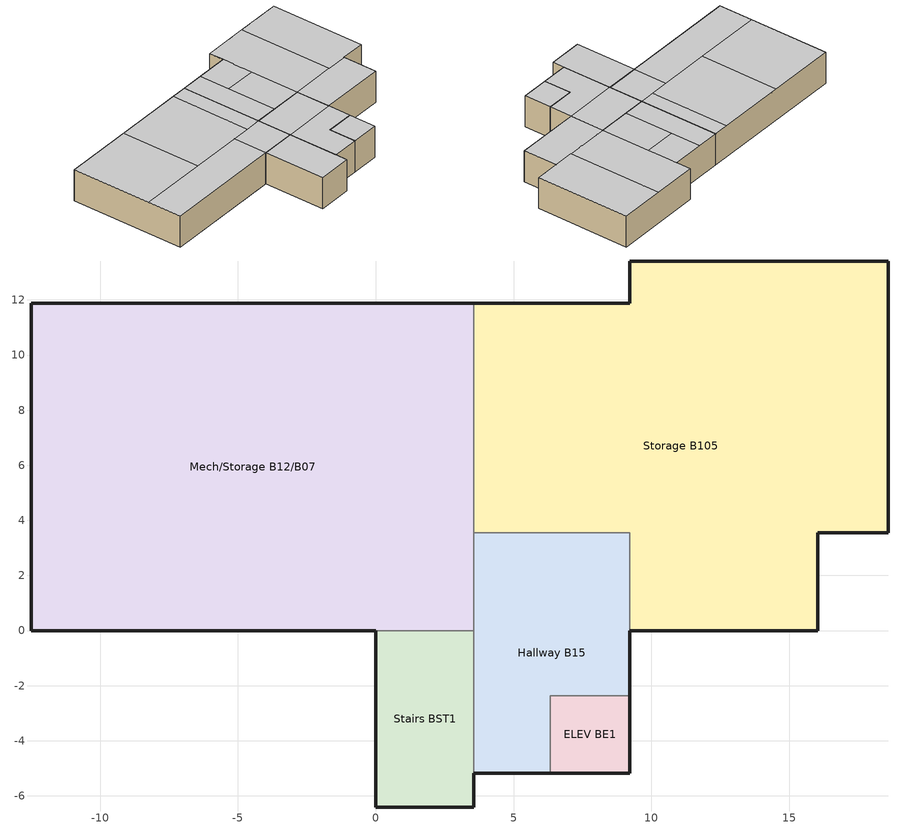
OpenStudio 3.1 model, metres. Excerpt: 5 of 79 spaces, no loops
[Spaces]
Stairs BST1
 floor ground: 3.56,0 3.56,-6.4 0,-6.4 0,0 z0
 wall outside: 0,0 0,-6.4 3.56,-6.4 3.56,-5.18 z0:3.35
 wall to Hallway B15: 3.56,-5.18 3.56,0 z0:3.35
 wall to Mech/Storage B12/B07: 3.56,0 0,0 z0:3.35
 ceiling to Stair 101: 3.56,-6.4 3.56,0 0,0 0,-6.4 z3.35
Hallway B15
 floor ground: 9.22,3.56 9.22,-2.36 6.32,-2.36 6.32,-5.18 3.56,-5.18 3.56,3.56 z0
 wall outside: 3.56,-5.18 6.32,-5.18 / 9.22,-2.36 9.22,0 z0:3.35
 wall to Mech/Storage B12/B07: 3.56,3.56 3.56,0 z0:3.35
 wall to Storage B105: 9.22,0 9.22,3.56 3.56,3.56 z0:3.35
 wall to ELEV BE1: 6.32,-5.18 6.32,-2.36 9.22,-2.36 z0:3.35
 ceiling to Open Lobby Donor Wall: 9.22,0 9.22,3.56 3.56,3.56 3.56,0 z3.35
 ceiling to Catering Kitchen 114: 6.32,-5.18 6.32,-2.36 9.22,-2.36 9.22,0 3.56,0 3.56,-5.18 z3.35
ELEV BE1
 floor ground: 9.22,-2.36 9.22,-5.18 6.32,-5.18 6.32,-2.36 z0
 wall outside: 6.32,-5.18 9.22,-5.18 9.22,-2.36 z0:3.35
 ceiling to Elev 1: 9.22,-5.18 9.22,-2.36 6.32,-2.36 6.32,-5.18 z3.35
Mech/Storage B12/B07
 floor ground: 3.56,11.89 3.56,0 -12.5,0 -12.5,11.89 z0
 wall outside: 3.56,11.89 -12.5,11.89 -12.5,0 0,0 z0:3.35
 wall to Storage B105: 3.56,3.56 3.56,11.89 z0:3.35
 ceiling to Large Conference 110: 1.93,3.56 1.93,11.89 -5.28,11.89 -5.28,3.56 z3.35
 ceiling to Large Conference 112: -5.28,3.56 -5.28,11.89 -12.5,11.89 -12.5,3.56 z3.35
 ceiling to Lobby 107: 0,0 0,3.56 -12.5,3.56 -12.5,0 z3.35
 ceiling to Open Lobby Donor Wall: 3.56,0 3.56,3.56 0,3.56 0,0 z3.35
 ceiling to Heritage Lounge 108: 3.56,3.56 3.56,11.89 1.93,11.89 1.93,3.56 z3.35
Storage B105
 floor ground: 18.59,13.41 18.59,3.56 16.04,3.56 16.04,0 9.22,0 9.22,3.56 3.56,3.56 3.56,11.89 9.22,11.89 9.22,13.41 z0
 wall outside: 9.22,0 16.04,0 16.04,3.56 18.59,3.56 18.59,13.41 9.22,13.41 9.22,11.89 3.56,11.89 z0:3.35
 ceiling to Lobby 100: 9.22,3.56 9.22,8.69 5.89,8.69 5.89,3.56 z3.35
 ceiling to Tour Presentation 105: 18.59,3.56 18.59,13.41 13.92,13.41 13.92,3.56 z3.35
 ceiling to Reception 106: 16.04,0 16.04,3.56 9.22,3.56 9.22,0 z3.35
 ceiling to Tour Waiting 102: 13.92,3.56 13.92,13.41 9.22,13.41 9.22,3.56 z3.35
 ceiling to Vestibule 101: 9.22,8.69 9.22,11.89 5.89,11.89 5.89,8.69 z3.35
 ceiling to Heritage Lounge 108: 5.89,3.56 5.89,11.89 3.56,11.89 3.56,3.56 z3.35
[Building]
Welcome Center: North Axis {deg}=315; Space Type=189.1-2009 - Office - OpenOffice - CZ4-8; Default Construction Set=189.1-2009 - CZ5 - Office; Default Schedule Set=189.1-2009 - Office - WholeBuilding - Md Office - CZ4-8 Schedule Set 1; Standards Building Type=Office
[Site]
BROOMFIELD-JEFFCO: Latitude {deg}=39.91; Longitude {deg}=-105.12; Time Zone {hr}=-7; Elevation {m}=1728
[ClimateZones]
Climate Zone Institution Name 1=ASHRAE; Climate Zone Document Name 1=ANSI/ASHRAE Standard 169; Climate Zone Document Year 1=2006; Climate Zone Value 1=5B; Climate Zone Institution Name 2=CEC; Climate Zone Document Name 2=California Climate Zone Descriptions; Climate Zone Document Year 2=1995; Climate Zone Value 2=1
[SizingPeriod:DesignDay] Barometric Pressure {Pa}=81198; Sky Clearness=0; Rain Indicator=0; Snow Indicator=0; Day of Month=21; Daylight Saving Time Indicator=0; Humidity Indicating Type=Wetbulb; Dry-Bulb Temperature Range Modifier Type=DefaultMultipliers
Name | Maximum Dry-Bulb Temperature {C} | Daily Dry-Bulb Temperature Range {deltaC} | Humidity Indicating Conditions at Maximum Dry-Bulb | Wind Speed {m/s} | Wind Direction {deg} | Month | Day Type | Solar Model Indicator | ASHRAE Taub | ASHRAE Taud
Denver Centennial  Golden   N Ann Clg .4% Condns WB=>MDB | 27.3 | 15.2 | 18.4 | 4.9 | 0 | 7 | SummerDesignDay | ASHRAETau | 0.424 | 2.025
Denver Centennial  Golden   N Ann Clg .4% Condns DB=>MWB | 33 | 15.2 | 15.7 | 4.9 | 0 | 7 | SummerDesignDay | ASHRAETau | 0.424 | 2.025
Denver Centennial  Golden   N Ann Htg 99.6% Condns DB | -18.8 | 0 | -18.8 | 3 | 340 | 12 | WinterDesignDay | ASHRAEClearSky
[DefaultConstructionSet] Default Exterior Surface Constructions=Default Surface Constructions 13; Default Interior Surface Constructions=Default Surface Constructions 14; Default Ground Contact Surface Constructions=Default Surface Constructions 15; Default Exterior SubSurface Constructions=Default Sub Surface Constructions 9; Default Interior SubSurface Constructions=Default Sub Surface Constructions 10
Name | Interior Partition Construction
189.1-2009 - CZ5 - Office | Interior Partition
189.1-2009 - CZ5 - Office 1 | Interior Partition 1
[DefaultSurfaceConstructions]
Name | Floor Construction | Wall Construction | Roof Ceiling Construction
Default Surface Constructions 13 | ExtSlabCarpet 4in ClimateZone 1-8 1 | ASHRAE 189.1-2009 ExtWall Mass ClimateZone 7 | ASHRAE 189.1-2009 ExtRoof IEAD ClimateZone 2-5 1
Default Surface Constructions 14 | Interior Floor 1 | Interior Wall 1 | Interior Ceiling 1
Default Surface Constructions 15 | ExtSlabCarpet 4in ClimateZone 1-8 1 | ExtSlabCarpet 4in ClimateZone 1-8 1 | ExtSlabCarpet 4in ClimateZone 1-8 1
[Construction]
Interior Partition: G05 25mm wood
Interior Partition 1; Interior Door 1: G05 25mm wood 1
ExtSlabCarpet 4in ClimateZone 1-8 1: MAT-CC05 4 HW CONCRETE 1, CP02 CARPET PAD
ASHRAE 189.1-2009 ExtWall Mass ClimateZone 7: 1IN Stucco 1, 8IN Concrete HW 1, Wall Insulation [40] 1, 1/2IN Gypsum
ASHRAE 189.1-2009 ExtRoof IEAD ClimateZone 2-5 1: Roof Membrane 1, Roof Insulation [21] 1, Metal Decking 1
Interior Floor 1: F16 Acoustic tile 1, F05 Ceiling air space resistance 1, M11 100mm lightweight concrete 1
Interior Wall 1: G01a 19mm gypsum board 1, F04 Wall air space resistance, G01a 19mm gypsum board 1
Interior Ceiling 1: M11 100mm lightweight concrete 1, F05 Ceiling air space resistance 1, F16 Acoustic tile 1
ASHRAE 189.1-2009 ExtWindow ClimateZone 4-5 1: Theoretical Glass [207] 1
Exterior Door 1: F08 Metal surface 1, I01 25mm insulation board 1
Interior Window 1: Clear 3mm
[Material] Thermal Absorptance=0.9
Name | Roughness | Thickness {m} | Conductivity {W/m-K} | Density {kg/m3} | Specific Heat {J/kg-K} | Solar Absorptance | Visible Absorptance
1/2IN Gypsum | Smooth | 0.0127 | 0.16 | 784.9 | 830 | 0.4 | 0.4
G05 25mm wood; G05 25mm wood 1 | MediumSmooth | 0.0254 | 0.15 | 608 | 1630 | 0.5 | 0.5
MAT-CC05 4 HW CONCRETE 1 | Rough | 0.1016 | 1.311 | 2240 | 836.8 | 0.85 | 0.85
1IN Stucco 1 | Smooth | 0.0253 | 0.6918 | 1858 | 837 | 0.92 | 0.92
8IN Concrete HW 1 | MediumRough | 0.2033 | 1.7296 | 2243 | 837 | 0.65 | 0.65
Wall Insulation [40] 1 | MediumRough | 0.0794 | 0.0432 | 91 | 837 | 0.5 | 0.5
Roof Membrane 1 | VeryRough | 0.0095 | 0.16 | 1121.29 | 1460 | 0.7 | 0.7
Roof Insulation [21] 1 | MediumRough | 0.2105 | 0.049 | 265 | 836.8 | 0.7 | 0.7
Metal Decking 1 | MediumSmooth | 0.0015 | 45.006 | 7680 | 418.4 | 0.6 | 0.6
F16 Acoustic tile 1 | MediumSmooth | 0.0191 | 0.06 | 368 | 590 | 0.3 | 0.3
M11 100mm lightweight concrete 1 | MediumRough | 0.1016 | 0.53 | 1280 | 840 | 0.5 | 0.5
G01a 19mm gypsum board 1 | MediumSmooth | 0.019 | 0.16 | 800 | 1090 | 0.4 | 0.4
F08 Metal surface 1 | Smooth | 0.0008 | 45.28 | 7824 | 500 | 0.7 | 0.7
I01 25mm insulation board 1 | MediumRough | 0.0254 | 0.03 | 43 | 1210 | 0.6 | 0.6
[Material:NoMass]
CP02 CARPET PAD: Roughness=Smooth; Thermal Resistance {m2-K/W}=0.1; Thermal Absorptance=0.9; Solar Absorptance=0.8; Visible Absorptance=0.8
[Material:AirGap]
Name | Thermal Resistance {m2-K/W}
F04 Wall air space resistance | 0.15
F05 Ceiling air space resistance 1 | 0.18
[DefaultSubSurfaceConstructions]
Name | Fixed Window Construction | Operable Window Construction | Door Construction | Tubular Daylight Dome Construction | Tubular Daylight Diffuser Construction
Default Sub Surface Constructions 9 | ASHRAE 189.1-2009 ExtWindow ClimateZone 4-5 1 | ASHRAE 189.1-2009 ExtWindow ClimateZone 4-5 1 | Exterior Door 1 | Interior Window 1 | Interior Window 1
Default Sub Surface Constructions 10 | Interior Window 1 | Interior Window 1 | Interior Door 1
[WindowMaterial:Glazing] Optical Data Type=SpectralAverage; Thickness {m}=0.003; Back Side Solar Reflectance at Normal Incidence=0; Back Side Visible Reflectance at Normal Incidence=0; Infrared Transmittance at Normal Incidence=0; Dirt Correction Factor for Solar and Visible Transmittance=1; Solar Diffusing=No
Name | Solar Transmittance at Normal Incidence | Front Side Solar Reflectance at Normal Incidence | Visible Transmittance at Normal Incidence | Front Side Visible Reflectance at Normal Incidence | Front Side Infrared Hemispherical Emissivity | Back Side Infrared Hemispherical Emissivity | Conductivity {W/m-K}
Clear 3mm | 0.837 | 0.075 | 0.898 | 0.081 | 0.84 | 0.84 | 0.9
Theoretical Glass [207] 1 | 0.3311 | 0.6189 | 0.44 | 0.51 | 0.9 | 0.9 | 0.0133
[DefaultScheduleSet]
Name | Number of People Schedule | People Activity Level Schedule | Lighting Schedule | Electric Equipment Schedule | Infiltration Schedule
189.1-2009 - Office - Corridor - CZ4-8 Schedule Set; 189.1-2009 - Office - OpenOffice - CZ4-8 Schedule Set | Office Work Occ | Office Activity | Office Bldg Light | Office Bldg Equip | Office Infil Quarter On
189.1-2009 - Office - Elec/MechRoom - CZ4-8 Schedule Set |  |  | Office Bldg Light | Office Bldg Equip | Office Infil Quarter On
189.1-2009 - Office - Stair - CZ4-8 Schedule Set; 189.1-2009 - Office - Storage - CZ4-8 Schedule Set |  |  | Office Bldg Light |  | Office Infil Quarter On
189.1-2009 - Office - WholeBuilding - Md Office - CZ4-8 Schedule Set 1 | Medium Office Bldg Occ | Medium Office Activity | Office Bldg Light | Medium Office Bldg Equip | Medium Office Infil Quarter On
189.1-2009 - Office - WholeBuilding - Lg Office - CZ4-8 Schedule Set 1 | Large Office Bldg Occ | Large Office Activity | Large Office Bldg Light | Large Office Bldg Equip | Large Office Infil Quarter On
[Lights:Definition] Design Level Calculation Method=Watts/Area
Name | Watts per Space Floor Area {W/m2}
189.1-2009 - Office - Corridor - CZ4-8 Lights Definition | 4.84376
189.1-2009 - Office - Elec/MechRoom - CZ4-8 Lights Definition | 14.5313
189.1-2009 - Office - OpenOffice - CZ4-8 Lights Definition | 10.6563
189.1-2009 - Office - Stair - CZ4-8 Lights Definition | 5.81251
189.1-2009 - Office - Storage - CZ4-8 Lights Definition | 7.75002
[DesignSpecification:OutdoorAir] Outdoor Air Method=Sum
Name | Outdoor Air Flow per Floor Area {m3/s-m2} | Outdoor Air Flow per Person {m3/s-person}
189.1-2009 - Office - Corridor - CZ4-8 Ventilation; 189.1-2009 - Office - Stair - CZ4-8 Ventilation; 189.1-2009 - Office - Storage - CZ4-8 Ventilation | 0.000254
189.1-2009 - Office - Elec/MechRoom - CZ4-8 Ventilation; 189.1-2009 - Office - OpenOffice - CZ4-8 Ventilation |  | 0.00943895
[People:Definition] Number of People Calculation Method=People/Area; Fraction Radiant=0.3
Name | People per Space Floor Area {person/m2}
189.1-2009 - Office - Corridor - CZ4-8 People Definition | 0.0107639
189.1-2009 - Office - OpenOffice - CZ4-8 People Definition | 0.0565105
[ElectricEquipment:Definition] Design Level Calculation Method=Watts/Area
Name | Watts per Space Floor Area {W/m2}
189.1-2009 - Office - Corridor - CZ4-8 Electric Equipment Definition | 1.72223
189.1-2009 - Office - Elec/MechRoom - CZ4-8 Electric Equipment Definition | 2.90626
189.1-2009 - Office - OpenOffice - CZ4-8 Electric Equipment Definition | 7.64238
[ThermostatSetpoint:DualSetpoint] Heating Setpoint Temperature Schedule=Large Office HtgSetp 1; Cooling Setpoint Temperature Schedule=Large Office ClgSetp 1
Thermostat Setpoint Dual Setpoint 6; Thermostat Setpoint Dual Setpoint 13; Thermostat Setpoint Dual Setpoint 16; Thermostat Setpoint Dual Setpoint 51; Thermostat Setpoint Dual Setpoint 76
[SpaceType] Standards Building Type=Office
Name | Default Construction Set | Default Schedule Set | Design Specification Outdoor Air Object | Standards Space Type
189.1-2009 - Office - OpenOffice - CZ4-8 | 189.1-2009 - CZ5 - Office 1 | 189.1-2009 - Office - OpenOffice - CZ4-8 Schedule Set | 189.1-2009 - Office - OpenOffice - CZ4-8 Ventilation | OpenOffice
189.1-2009 - Office - Stair - CZ4-8 | 189.1-2009 - CZ5 - Office 1 | 189.1-2009 - Office - Stair - CZ4-8 Schedule Set | 189.1-2009 - Office - Stair - CZ4-8 Ventilation | Stair
189.1-2009 - Office - Corridor - CZ4-8 1 | 189.1-2009 - CZ5 - Office 1 | 189.1-2009 - Office - Corridor - CZ4-8 Schedule Set | 189.1-2009 - Office - Corridor - CZ4-8 Ventilation | Corridor
189.1-2009 - Office - Elec/MechRoom - CZ4-8 2 |  | 189.1-2009 - Office - Elec/MechRoom - CZ4-8 Schedule Set | 189.1-2009 - Office - Elec/MechRoom - CZ4-8 Ventilation | Elec/MechRoom
189.1-2009 - Office - Stair - CZ4-8 1 |  | 189.1-2009 - Office - Stair - CZ4-8 Schedule Set | 189.1-2009 - Office - Stair - CZ4-8 Ventilation | Stair
189.1-2009 - Office - Storage - CZ4-8 1 |  | 189.1-2009 - Office - Storage - CZ4-8 Schedule Set | 189.1-2009 - Office - Storage - CZ4-8 Ventilation | Storage
[Lights] Multiplier=1
Name | Lights Definition | Space or SpaceType
189.1-2009 - Office - OpenOffice - CZ4-8 Lights | 189.1-2009 - Office - OpenOffice - CZ4-8 Lights Definition | 189.1-2009 - Office - OpenOffice - CZ4-8
189.1-2009 - Office - Stair - CZ4-8 Lights | 189.1-2009 - Office - Stair - CZ4-8 Lights Definition | 189.1-2009 - Office - Stair - CZ4-8
189.1-2009 - Office - Corridor - CZ4-8 Lights 1 | 189.1-2009 - Office - Corridor - CZ4-8 Lights Definition | 189.1-2009 - Office - Corridor - CZ4-8 1
189.1-2009 - Office - Elec/MechRoom - CZ4-8 Lights 2 | 189.1-2009 - Office - Elec/MechRoom - CZ4-8 Lights Definition | 189.1-2009 - Office - Elec/MechRoom - CZ4-8 2
189.1-2009 - Office - Stair - CZ4-8 Lights 1 | 189.1-2009 - Office - Stair - CZ4-8 Lights Definition | 189.1-2009 - Office - Stair - CZ4-8 1
189.1-2009 - Office - Storage - CZ4-8 Lights 1 | 189.1-2009 - Office - Storage - CZ4-8 Lights Definition | 189.1-2009 - Office - Storage - CZ4-8 1
[People] Multiplier=1
Name | People Definition | Space or SpaceType
189.1-2009 - Office - OpenOffice - CZ4-8 People | 189.1-2009 - Office - OpenOffice - CZ4-8 People Definition | 189.1-2009 - Office - OpenOffice - CZ4-8
189.1-2009 - Office - Corridor - CZ4-8 People 1 | 189.1-2009 - Office - Corridor - CZ4-8 People Definition | 189.1-2009 - Office - Corridor - CZ4-8 1
[SpaceInfiltration:DesignFlowRate] Design Flow Rate Calculation Method=Flow/ExteriorArea; Flow per Exterior Surface Area {m3/s-m2}=0.001524
Name | Space or SpaceType
189.1-2009 - Office - OpenOffice - CZ4-8 Infiltration | 189.1-2009 - Office - OpenOffice - CZ4-8
189.1-2009 - Office - Stair - CZ4-8 Infiltration | 189.1-2009 - Office - Stair - CZ4-8
189.1-2009 - Office - Corridor - CZ4-8 Infiltration 1 | 189.1-2009 - Office - Corridor - CZ4-8 1
189.1-2009 - Office - Elec/MechRoom - CZ4-8 Infiltration 2 | 189.1-2009 - Office - Elec/MechRoom - CZ4-8 2
189.1-2009 - Office - Stair - CZ4-8 Infiltration 1 | 189.1-2009 - Office - Stair - CZ4-8 1
189.1-2009 - Office - Storage - CZ4-8 Infiltration 1 | 189.1-2009 - Office - Storage - CZ4-8 1
[ElectricEquipment] Multiplier=1
Name | Electric Equipment Definition | Space or SpaceType
189.1-2009 - Office - OpenOffice - CZ4-8 Electric Equipment | 189.1-2009 - Office - OpenOffice - CZ4-8 Electric Equipment Definition | 189.1-2009 - Office - OpenOffice - CZ4-8
189.1-2009 - Office - Corridor - CZ4-8 Electric Equipment 1 | 189.1-2009 - Office - Corridor - CZ4-8 Electric Equipment Definition | 189.1-2009 - Office - Corridor - CZ4-8 1
189.1-2009 - Office - Elec/MechRoom - CZ4-8 Electric Equipment 2 | 189.1-2009 - Office - Elec/MechRoom - CZ4-8 Electric Equipment Definition | 189.1-2009 - Office - Elec/MechRoom - CZ4-8 2
[BuildingStory]
Name | Nominal Z Coordinate {m} | Nominal Floor to Floor Height {m}
Building Story 1 | -3.3528 | 3.3528
Building Story 2 | 0 | 5.588
Building Story 3 | 0 | 4.064
[Space] Default Construction Set=189.1-2009 - CZ5 - Office; Default Schedule Set=189.1-2009 - Office - WholeBuilding - Lg Office - CZ4-8 Schedule Set 1; Building Story=Building Story 1
Name | Space Type | Thermal Zone
Stairs BST1 | 189.1-2009 - Office - Stair - CZ4-8 1 | Thermal Zone: Stairs BST1
Hallway B15 | 189.1-2009 - Office - Corridor - CZ4-8 1 | Thermal Zone: Hallway B15
ELEV BE1 | 189.1-2009 - Office - Stair - CZ4-8 | Thermal Zone: ELEV BE1
Mech/Storage B12/B07 | 189.1-2009 - Office - Elec/MechRoom - CZ4-8 2 | Thermal Zone: Mech/Storage B12/B07
Storage B105 | 189.1-2009 - Office - Storage - CZ4-8 1 | Thermal Zone: Storage B105
[ThermalZone] Use Ideal Air Loads=No
Name | Thermostat
Thermal Zone: Mech/Storage B12/B07 | Thermostat Setpoint Dual Setpoint 6
Thermal Zone: Stairs BST1 | Thermostat Setpoint Dual Setpoint 13
Thermal Zone: ELEV BE1 | Thermostat Setpoint Dual Setpoint 16
Thermal Zone: Storage B105 | Thermostat Setpoint Dual Setpoint 51
Thermal Zone: Hallway B15 | Thermostat Setpoint Dual Setpoint 76
[Sizing:Zone] Zone Cooling Design Supply Air Temperature Input Method=SupplyAirTemperature; Zone Cooling Design Supply Air Temperature {C}=16.2778; Zone Cooling Design Supply Air Temperature Difference {deltaC}=11.11; Zone Heating Design Supply Air Temperature Input Method=SupplyAirTemperature; Zone Heating Design Supply Air Temperature {C}=32.2222; Zone Heating Design Supply Air Temperature Difference {deltaC}=11.11; Zone Cooling Design Supply Air Humidity Ratio {kg-H2O/kg-air}=0.003; Zone Heating Design Supply Air Humidity Ratio {kg-H2O/kg-air}=0.013; Cooling Design Air Flow Method=DesignDay; Heating Design Air Flow Method=DesignDay; Account for Dedicated Outdoor Air System=No; Dedicated Outdoor Air System Control Strategy=NeutralSupplyAir; Dedicated Outdoor Air Low Setpoint Temperature for Design {C}=autosize; Dedicated Outdoor Air High Setpoint Temperature for Design {C}=autosize
Thermal Zone: Tele 155; Thermal Zone: Office/Storage 151/129; Thermal Zone: Mech/Storage B12/B07; Thermal Zone: RTU; Thermal Zone: Stairs BST1; Thermal Zone: RR 220; Thermal Zone: ELEV BE1; Thermal Zone: Elev 2; Thermal Zone: Tele 265; Thermal Zone: RR 221; Thermal Zone: Custodian 304; Thermal Zone: Stair 202; Thermal Zone: Stair 301; Thermal Zone: RR320; Thermal Zone: RR 120/121; Thermal Zone: IT Stor 227/Custodial 225; Thermal Zone: Stair 302; Thermal Zone: Storage B105; Thermal Zone: Elev 3; Thermal Zone: Stair102; Thermal Zone: Stair 101; Thermal Zone: Stair 201; Thermal Zone: Custodial 119; Thermal Zone: Hallway B15; Thermal Zone: RR 321; Thermal Zone: Elev 1
[AvailabilityManager:NightCycle]
Availability Manager Night Cycle 1: Applicability Schedule=Always On Discrete; Control Type=CycleOnAnyZoneFansOnly; Thermostat Tolerance {deltaC}=1
[Exterior:Lights:Definition]
Exterior Lights Definition 1: Design Level {W}=5000
[Exterior:Lights]
Exterior Lights 1: Exterior Lights Definition=Exterior Lights Definition 1; Schedule=Night Sched
[Schedule:Ruleset]
Name | Default Day Schedule | Summer Design Day Schedule | Winter Design Day Schedule
Office Bldg Light | Office Bldg Light Default Schedule | Office Bldg Light Summer Design Day | Office Bldg Light Winter Design Day
Office Activity | Office Activity Default Schedule | Office Activity Summer Design Day | Office Activity Winter Design Day
Office Infil Quarter On | Office Infil Quarter On Default Schedule | Office Infil Quarter On Summer Design Day | Office Infil Quarter On Winter Design Day
Office Bldg Equip | Office Bldg Equip Default Schedule | Office Bldg Equip Summer Design Day | Office Bldg Equip Winter Design Day
Office Work Occ | Office Bldg Occ Default Schedule | Office Bldg Occ Summer Design Day | Office Bldg Occ Winter Design Day
Large Office Bldg Light | Large Office Bldg Light Default Schedule | Large Office Bldg Light Summer Design Day | Large Office Bldg Light Winter Design Day
Large Office Bldg Occ | Large Office Bldg Occ Default Schedule | Large Office Bldg Occ Summer Design Day | Large Office Bldg Occ Winter Design Day
Large Office Activity | Large Office Activity Default Schedule | Large Office Activity Summer Design Day | Large Office Activity Winter Design Day
Large Office Infil Quarter On | Large Office Infil Quarter On Default Schedule | Large Office Infil Quarter On Summer Design Day | Large Office Infil Quarter On Winter Design Day
Large Office Bldg Equip | Large Office Bldg Equip Default Schedule | Large Office Bldg Equip Summer Design Day | Large Office Bldg Equip Winter Design Day
Medium Office Bldg Occ | Medium Office Bldg Occ Default Schedule | Medium Office Bldg Occ Summer Design Day | Medium Office Bldg Occ Winter Design Day
Medium Office Activity | Medium Office Activity Default Schedule | Medium Office Activity Summer Design Day | Medium Office Activity Winter Design Day
Medium Office Infil Quarter On | Medium Office Infil Quarter On Default Schedule | Medium Office Infil Quarter On Summer Design Day | Medium Office Infil Quarter On Winter Design Day
Medium Office Bldg Equip | Medium Office Bldg Equip Default Schedule | Medium Office Bldg Equip Summer Design Day | Medium Office Bldg Equip Winter Design Day
Large Office HtgSetp 1 | Large Office HtgSetp Default Schedule 1 | Large Office HtgSetp Summer Design Day 1 | Large Office HtgSetp Winter Design Day 1
Large Office ClgSetp 1 | Large Office ClgSetp Default Schedule 1 | Large Office ClgSetp Summer Design Day 1 | Large Office ClgSetp Winter Design Day 1
Night Sched | Schedule Day 5 | Schedule Day 8 | Schedule Day 7
[Schedule:Day]
Office Bldg Light Default Schedule; Large Office Bldg Light Default Schedule: 5, 0, 0.05, 7, 0, 0.1, 8, 0, 0.3, 18, 0, 0.65, 20, 0, 0.5, 22, 0, 0.3, 23, 0, 0.1, 24, 0, 0.05
Office Bldg Light Summer Design Day; Office Infil Quarter On Rule 1 Day Schedule; Office Bldg Equip Summer Design Day; Large Office Bldg Light Summer Design Day; Large Office Infil Quarter On Rule 1 Day Schedule; Large Office Bldg Equip Summer Design Day; Medium Office Infil Quarter On Rule 1 Day Schedule; Medium Office Bldg Equip Summer Design Day: 24, 0, 1
Office Bldg Light Winter Design Day; Office Bldg Equip Winter Design Day; Office Bldg Occ Winter Design Day; Office Bldg Occ Rule 1 Day Schedule; Large Office Bldg Light Winter Design Day; Large Office Bldg Occ Winter Design Day; Large Office Bldg Occ Rule 1 Day Schedule; Large Office Bldg Equip Winter Design Day; Medium Office Bldg Occ Winter Design Day; Medium Office Bldg Occ Rule 1 Day Schedule; Medium Office Bldg Equip Winter Design Day: 24, 0, 0
Office Bldg Light Rule 1 Day Schedule; Large Office Bldg Light Rule 1 Day Schedule: 24, 0, 0.05
Office Bldg Light Rule 2 Day Schedule; Large Office Bldg Light Rule 2 Day Schedule: 6, 0, 0.05, 8, 0, 0.1, 14, 0, 0.5, 17, 0, 0.15, 24, 0, 0.05
Office Activity Default Schedule; Office Activity Summer Design Day; Office Activity Winter Design Day: 24, 0, 132
Office Infil Quarter On Default Schedule; Medium Office Infil Quarter On Default Schedule: 6, 0, 0, 17, 0, 0.15, 24, 0, 0
Office Infil Quarter On Summer Design Day; Office Infil Quarter On Winter Design Day: 6, 0, 1, 17, 0, 0.25, 24, 0, 1
Office Infil Quarter On Rule 2 Day Schedule; Large Office Infil Quarter On Rule 2 Day Schedule; Medium Office Infil Quarter On Rule 2 Day Schedule: 6, 0, 1, 18, 0, 0.5, 24, 0, 1
Office Bldg Equip Default Schedule; Medium Office Bldg Equip Default Schedule: 8, 0, 0.4, 12, 0, 0.9, 13, 0, 0.8, 17, 0, 0.9, 18, 0, 0.8, 20, 0, 0.6, 22, 0, 0.5, 24, 0, 0.4
Office Bldg Equip Rule 1 Day Schedule; Large Office Bldg Equip Rule 1 Day Schedule; Medium Office Bldg Equip Rule 1 Day Schedule: 24, 0, 0.3
Office Bldg Equip Rule 2 Day Schedule; Large Office Bldg Equip Rule 2 Day Schedule; Medium Office Bldg Equip Rule 2 Day Schedule: 6, 0, 0.3, 8, 0, 0.4, 14, 0, 0.5, 17, 0, 0.35, 24, 0, 0.3
Office Bldg Occ Default Schedule: 6, 0, 0, 7, 0, 0.1, 8, 0, 0.2, 12, 0, 0.85, 13, 0, 0.5, 17, 0, 0.85, 18, 0, 0.7, 20, 0, 0.4, 22, 0, 0.1, 24, 0, 0.05
Office Bldg Occ Summer Design Day; Large Office Bldg Occ Summer Design Day; Medium Office Bldg Occ Summer Design Day: 6, 0, 0, 22, 0, 1, 24, 0, 0.05
Office Bldg Occ Rule 2 Day Schedule: 6, 0, 0, 8, 0, 0.1, 14, 0, 0.4, 17, 0, 0.1, 24, 0, 0
Large Office Bldg Occ Default Schedule; Medium Office Bldg Occ Default Schedule: 6, 0, 0, 7, 0, 0.1, 8, 0, 0.2, 12, 0, 0.95, 13, 0, 0.5, 17, 0, 0.95, 18, 0, 0.7, 20, 0, 0.4, 22, 0, 0.1, 24, 0, 0.05
Large Office Bldg Occ Rule 2 Day Schedule; Medium Office Bldg Occ Rule 2 Day Schedule: 6, 0, 0, 8, 0, 0.1, 14, 0, 0.5, 17, 0, 0.1, 24, 0, 0
Large Office Activity Default Schedule; Large Office Activity Summer Design Day; Large Office Activity Winter Design Day; Medium Office Activity Default Schedule; Medium Office Activity Summer Design Day; Medium Office Activity Winter Design Day: 24, 0, 120
Large Office Infil Quarter On Default Schedule: 6, 0, 0, 18, 0, 0.15, 24, 0, 0
Large Office Infil Quarter On Summer Design Day; Medium Office Infil Quarter On Summer Design Day: 6, 0, 1, 22, 0, 0.25, 24, 0, 1
Large Office Infil Quarter On Winter Design Day; Medium Office Infil Quarter On Winter Design Day: 6, 0, 1, 18, 0, 0.25, 24, 0, 1
Large Office Bldg Equip Default Schedule: 8, 0, 0.5, 17, 0, 0.9, 18, 0, 0.830101, 20, 0, 0.734634, 24, 0, 0.5
Large Office HtgSetp Default Schedule 1: 5, 30, 15.6, 18, 15, 21.1111, 24, 0, 15.6
Large Office HtgSetp Summer Design Day 1: 24, 0, 15.6
Large Office HtgSetp Winter Design Day 1: 24, 0, 21
Large Office HtgSetp Rule 1 Day Schedule 1; Large Office HtgSetp Rule 1 Day Schedule 7: 24, 0, 16.2778
Large Office HtgSetp Rule 2 Day Schedule 1: 5, 45, 15.6, 16, 0, 20, 24, 0, 15.6
Large Office ClgSetp Default Schedule 1: 5, 30, 26.7, 17, 0, 21.1111, 24, 0, 26.7
Large Office ClgSetp Summer Design Day 1: 24, 0, 23.3333
Large Office ClgSetp Winter Design Day 1: 6, 0, 26.7, 19, 0, 23.3333, 24, 0, 26.7
Large Office ClgSetp Rule 1 Day Schedule 1; Large Office ClgSetp Rule 1 Day Schedule 7: 24, 0, 26.7
Large Office ClgSetp Rule 2 Day Schedule 1: 5, 30, 26.7, 16, 0, 23.8889, 24, 0, 26.7
Schedule Day 5; Schedule Day 7: 6, 0, 1, 18, 0, 0, 24, 0, 1
Schedule Day 8: 5, 0, 0.998382, 18, 0, 0, 24, 0, 0.998382
Large Office Bldg Light Default Schedule 2; Office Bldg Light Default Schedule 2: 5, 0, 0.05, 23, 0, 0.5, 24, 0, 0.05
Large Office Infil Quarter On Default Schedule 2: 6, 0, 1, 19, 0, 1, 24, 0, 1
Medium Office Infil Quarter On Default Schedule 2; Office Infil Quarter On Default Schedule 2: 6, 0, 1, 17, 0, 1, 24, 0, 1
Large Office ClgSetp Rule 1 Day Schedule 9: 5, 0, 26.7, 17, 0, 23.3333, 24, 0, 26.7
Large Office HtgSetp Rule 1 Day Schedule 9: 5, 0, 15.5556, 18, 0, 22.7778, 24, 0, 15.5556
Large Office ClgSetp Rule 1 Day Schedule 13: 5, 0, 26.6667, 17, 0, 22.7778, 24, 0, 26.6667
Large Office HtgSetp Rule 1 Day Schedule 13: 5, 0, 15.5556, 18, 0, 23.3333, 24, 0, 15.5556
Large Office Bldg Light Rule 2 Day Schedule 2; Office Bldg Light Rule 2 Day Schedule 4: 6, 0, 0.05, 8, 0, 0.1, 14, 0, 0.2, 17, 0, 0.15, 24, 0, 0.05
Large Office Bldg Light Rule 2 Day Schedule 4; Office Bldg Light Rule 2 Day Schedule 6: 6, 0, 0.05, 8, 0, 0.1, 14, 0, 0.25, 17, 0, 0.15, 24, 0, 0.05
Large Office Bldg Light Rule 2 Day Schedule 6; Office Bldg Light Rule 2 Day Schedule 2: 6, 0, 0.05, 8, 0, 0.1, 14, 0, 0.75, 17, 0, 0.15, 24, 0, 0.05
Office Bldg Light Default Schedule 4; Large Office Bldg Light Default Schedule 4: 5, 0, 0.05, 7, 0, 0.1, 8, 0, 0.3, 18, 0, 0.9, 20, 0, 0.5, 22, 0, 0.3, 23, 0, 0.1, 24, 0, 0.05
[Schedule:Rule] Date Specification Type=DateRange
Name | Schedule Ruleset | Rule Order | Day Schedule | Apply Sunday | Apply Monday | Apply Tuesday | Apply Wednesday | Apply Thursday | Apply Friday | Apply Saturday | Start Month | Start Day | End Month | End Day
Office Bldg Light Rule 1 | Office Bldg Light | 5 | Office Bldg Light Rule 1 Day Schedule | Yes | No | No | No | No | No | No | 1 | 1 | 12 | 31
Office Bldg Light Rule 2 | Office Bldg Light | 6 | Office Bldg Light Rule 2 Day Schedule | No | No | No | No | No | No | Yes | 1 | 1 | 12 | 31
Office Infil Quarter On Rule 1 | Office Infil Quarter On | 1 | Office Infil Quarter On Rule 1 Day Schedule | No | No | No | No | No | No | No | 1 | 1 | 12 | 31
Office Infil Quarter On Rule 2 | Office Infil Quarter On | 2 | Office Infil Quarter On Rule 2 Day Schedule | No | No | No | No | No | No | Yes | 1 | 1 | 12 | 31
Office Bldg Equip Rule 1 | Office Bldg Equip | 0 | Office Bldg Equip Rule 1 Day Schedule | Yes | No | No | No | No | No | No | 1 | 1 | 12 | 31
Office Bldg Equip Rule 2 | Office Bldg Equip | 1 | Office Bldg Equip Rule 2 Day Schedule | No | No | No | No | No | No | Yes | 1 | 1 | 12 | 31
Office Work Occ Rule 1 | Office Work Occ | 0 | Office Bldg Occ Rule 1 Day Schedule | Yes | No | No | No | No | No | No | 1 | 1 | 12 | 31
Office Work Occ Rule 2 | Office Work Occ | 1 | Office Bldg Occ Rule 2 Day Schedule | No | No | No | No | No | No | Yes | 1 | 1 | 12 | 31
Large Office Bldg Light Rule 1 | Large Office Bldg Light | 5 | Large Office Bldg Light Rule 1 Day Schedule | Yes | No | No | No | No | No | No | 1 | 1 | 12 | 31
Large Office Bldg Light Rule 2 | Large Office Bldg Light | 6 | Large Office Bldg Light Rule 2 Day Schedule | No | No | No | No | No | No | Yes | 1 | 1 | 12 | 31
Large Office Bldg Occ Rule 1 | Large Office Bldg Occ | 0 | Large Office Bldg Occ Rule 1 Day Schedule | Yes | No | No | No | No | No | No | 1 | 1 | 12 | 31
Large Office Bldg Occ Rule 2 | Large Office Bldg Occ | 1 | Large Office Bldg Occ Rule 2 Day Schedule | No | No | No | No | No | No | Yes | 1 | 1 | 12 | 31
Large Office Infil Quarter On Rule 1 | Large Office Infil Quarter On | 1 | Large Office Infil Quarter On Rule 1 Day Schedule | No | No | No | No | No | No | No | 1 | 1 | 12 | 31
Large Office Infil Quarter On Rule 2 | Large Office Infil Quarter On | 2 | Large Office Infil Quarter On Rule 2 Day Schedule | No | No | No | No | No | No | Yes | 1 | 1 | 12 | 31
Large Office Bldg Equip Rule 1 | Large Office Bldg Equip | 0 | Large Office Bldg Equip Rule 1 Day Schedule | Yes | No | No | No | No | No | No | 1 | 1 | 12 | 31
Large Office Bldg Equip Rule 2 | Large Office Bldg Equip | 1 | Large Office Bldg Equip Rule 2 Day Schedule | No | No | No | No | No | No | Yes | 1 | 1 | 12 | 31
Medium Office Bldg Occ Rule 1 | Medium Office Bldg Occ | 0 | Medium Office Bldg Occ Rule 1 Day Schedule | Yes | No | No | No | No | No | No | 1 | 1 | 12 | 31
Medium Office Bldg Occ Rule 2 | Medium Office Bldg Occ | 1 | Medium Office Bldg Occ Rule 2 Day Schedule | No | No | No | No | No | No | Yes | 1 | 1 | 12 | 31
Medium Office Infil Quarter On Rule 1 | Medium Office Infil Quarter On | 1 | Medium Office Infil Quarter On Rule 1 Day Schedule | No | No | No | No | No | No | No | 1 | 1 | 12 | 31
Medium Office Infil Quarter On Rule 2 | Medium Office Infil Quarter On | 2 | Medium Office Infil Quarter On Rule 2 Day Schedule | No | No | No | No | No | No | Yes | 1 | 1 | 12 | 31
Medium Office Bldg Equip Rule 1 | Medium Office Bldg Equip | 0 | Medium Office Bldg Equip Rule 1 Day Schedule | Yes | No | No | No | No | No | No | 1 | 1 | 12 | 31
Medium Office Bldg Equip Rule 2 | Medium Office Bldg Equip | 1 | Medium Office Bldg Equip Rule 2 Day Schedule | No | No | No | No | No | No | Yes | 1 | 1 | 12 | 31
Large Office HtgSetp Rule 3 | Large Office HtgSetp 1 | 3 | Large Office HtgSetp Rule 1 Day Schedule 1 | Yes | No | No | No | No | No | No | 1 | 1 | 12 | 31
Large Office HtgSetp Rule 4 | Large Office HtgSetp 1 | 4 | Large Office HtgSetp Rule 2 Day Schedule 1 | No | No | No | No | No | No | Yes | 1 | 1 | 12 | 31
Large Office ClgSetp Rule 3 | Large Office ClgSetp 1 | 3 | Large Office ClgSetp Rule 1 Day Schedule 1 | Yes | No | No | No | No | No | No | 1 | 1 | 12 | 31
Large Office ClgSetp Rule 4 | Large Office ClgSetp 1 | 4 | Large Office ClgSetp Rule 2 Day Schedule 1 | No | No | No | No | No | No | Yes | 1 | 1 | 12 | 31
Schedule Rule 2 | Large Office Bldg Light | 4 | Large Office Bldg Light Default Schedule 2 |  | Yes | Yes | Yes | Yes | Yes |  | 12 | 1 | 4 | 30
Schedule Rule 3 | Office Bldg Light | 4 | Office Bldg Light Default Schedule 2 |  | Yes | Yes | Yes | Yes | Yes |  | 12 | 1 | 4 | 30
Schedule Rule 5 | Large Office Infil Quarter On | 0 | Large Office Infil Quarter On Default Schedule 2 | Yes | Yes | Yes | Yes | Yes | Yes |  | 10 | 1 | 5 | 31
Schedule Rule 6 | Medium Office Infil Quarter On | 0 | Medium Office Infil Quarter On Default Schedule 2 | Yes | Yes | Yes | Yes | Yes | Yes |  | 10 | 1 | 5 | 31
Schedule Rule 7 | Office Infil Quarter On | 0 | Office Infil Quarter On Default Schedule 2 | Yes | Yes | Yes | Yes | Yes | Yes |  | 10 | 1 | 5 | 31
Schedule Rule 16 | Large Office ClgSetp 1 | 2 | Large Office ClgSetp Rule 1 Day Schedule 7 | No | No | No | No | No | No | No | 3 | 24 | 3 | 31
Schedule Rule 17 | Large Office ClgSetp 1 | 1 | Large Office ClgSetp Rule 1 Day Schedule 9 | No | Yes | Yes | Yes | Yes | Yes | No | 5 | 1 | 10 | 31
Schedule Rule 20 | Large Office HtgSetp 1 | 2 | Large Office HtgSetp Rule 1 Day Schedule 7 | No | No | No | No | No | No | No | 3 | 24 | 3 | 31
Schedule Rule 21 | Large Office HtgSetp 1 | 1 | Large Office HtgSetp Rule 1 Day Schedule 9 | No | Yes | Yes | Yes | Yes | Yes | No | 3 | 1 | 4 | 30
Schedule Rule 31 | Large Office ClgSetp 1 | 0 | Large Office ClgSetp Rule 1 Day Schedule 13 | No | Yes | Yes | Yes | Yes | Yes | No | 3 | 1 | 4 | 30
Schedule Rule 33 | Large Office HtgSetp 1 | 0 | Large Office HtgSetp Rule 1 Day Schedule 13 | No | Yes | Yes | Yes | Yes | Yes | No | 5 | 1 | 9 | 30
Schedule Rule 49 | Large Office Bldg Light | 3 | Large Office Bldg Light Rule 2 Day Schedule 2 |  | No | No | No | No | No |  | 4 | 1 | 4 | 30
Schedule Rule 50 | Large Office Bldg Light | 2 | Large Office Bldg Light Rule 2 Day Schedule 4 |  | Yes | Yes | Yes | Yes | Yes |  | 1 | 1 | 1 | 31
Schedule Rule 51 | Large Office Bldg Light | 1 | Large Office Bldg Light Rule 2 Day Schedule 6 |  | No | No | No | No | No |  | 11 | 1 | 11 | 30
Schedule Rule 52 | Office Bldg Light | 3 | Office Bldg Light Rule 2 Day Schedule 2 |  | No | No | No | No | No |  | 11 | 1 | 11 | 30
Schedule Rule 53 | Office Bldg Light | 2 | Office Bldg Light Rule 2 Day Schedule 4 |  | No | No | No | No | No |  | 4 | 1 | 4 | 30
Schedule Rule 54 | Office Bldg Light | 1 | Office Bldg Light Rule 2 Day Schedule 6 |  | Yes | Yes | Yes | Yes | Yes |  | 1 | 1 | 1 | 31
Schedule Rule 55 | Office Bldg Light | 0 | Office Bldg Light Default Schedule 4 |  | Yes | Yes | Yes | Yes | Yes |  | 11 | 1 | 11 | 30
Schedule Rule 56 | Large Office Bldg Light | 0 | Large Office Bldg Light Default Schedule 4 |  | Yes | Yes | Yes | Yes | Yes |  | 11 | 1 | 11 | 30
[Schedule:Constant]
Always On Discrete: Value=1
